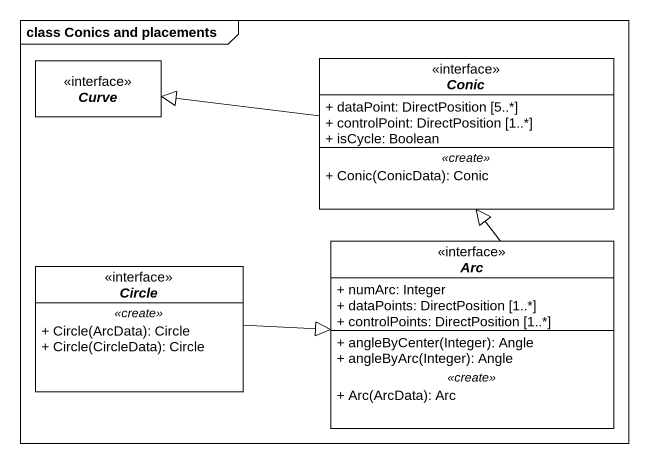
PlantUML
@startuml
mainframe class Conics and placements
hide circle
hide empty members
skinparam classAttributeIconSize 0
interface Curve
interface Conic {
  + dataPoint: DirectPosition [5..*]
  + controlPoint: DirectPosition [1..*]
  + isCycle: Boolean
  .. <<create>> ..
  + Conic(ConicData): Conic
}
interface "Circle" as Circle_ {
  .. <<create>> ..
  + Circle(ArcData): Circle
  + Circle(CircleData): Circle
}
interface Arc {
  + numArc: Integer
  + dataPoints: DirectPosition [1..*]
  + controlPoints: DirectPosition [1..*]
  --
  + angleByCenter(Integer): Angle
  + angleByArc(Integer): Angle
  .. <<create>> ..
  + Arc(ArcData): Arc
}
Conic -left-|> Curve
Circle_ -right-|> Arc
Arc -up-|> Conic
@enduml
